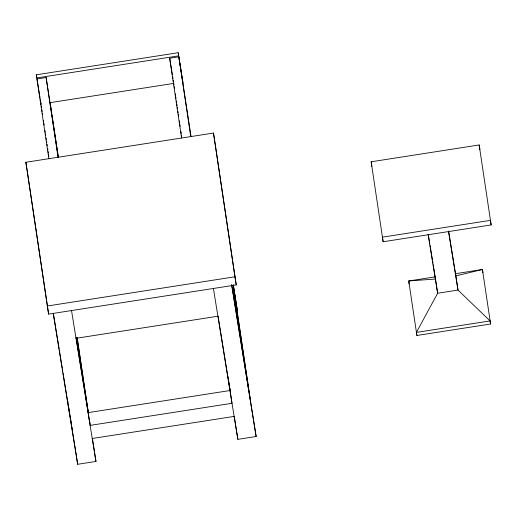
<?xml version="1.0" encoding="UTF-8"?>
<svg xmlns="http://www.w3.org/2000/svg" width="517" height="517" viewBox="0 0 517 517"><rect width="100%" height="100%" fill="white"/><g stroke="black" fill="none" stroke-linecap="round" stroke-linejoin="round"><path stroke-width="0.78" d="M455.483 273.693L482.426 269.493L490.594 323.997L416.902 335.475L416.405 332.399L437.641 293.249L435.753 280.615M490.594 323.997L490.09 320.921L458.004 290.076L455.884 275.865L482.426 269.493L482.923 272.575M178.21 52.708L178.682 55.842L36.797 77.938L36.332 74.803L178.21 52.708L191.07 136.566M58.382 157.62L46.116 77.511L36.959 78.939L48.869 158.79M181.57 137.949L169.686 58.266L178.843 56.844L190.754 136.695M50.181 102.637L173.757 83.399L173.996 84.988M25.85 162.273L213.502 133.05L236.256 284.912L48.604 314.129L25.85 162.273L27.168 170.397M479.162 144.967L491.15 224.934L383.136 241.756L371.154 161.789L479.162 144.967L479.905 149.555M47.286 306.006L234.938 276.789L213.502 133.05M434.881 276.899L408.734 280.97L416.902 335.475M76.025 338.312L217.903 316.217M416.405 332.399L490.09 320.921M88.22 412.605L230.097 390.516M92.246 438.494L234.13 416.405M53.219 313.399L77.66 464.292L95.962 461.442L92.388 438.345M213.405 288.454L237.846 439.347L256.154 436.497L231.739 284.738M491.15 224.934L490.407 220.352L382.393 237.167L383.136 241.756M448.653 231.228L455.884 275.865M448.446 231.093L458.004 290.076L437.641 293.249L428.082 234.266M428.419 235.196L429.84 243.966M430.099 245.562L430.357 247.152M430.609 248.748L432.419 259.909M432.677 261.499L432.936 263.095M433.194 264.691L433.453 266.281M433.711 267.877L435.521 279.031L408.734 280.97L409.231 284.046M371.154 161.789L371.891 166.377M234.938 276.789L236.256 284.912M233.354 284.854L237.574 311.925L233.199 284.925M231.584 284.809L256.154 436.497M178.682 55.842L183.089 83.069M218.064 316.184L230.155 390.833M234.266 416.25L237.846 439.347M169.686 58.266L172.361 74.758M172.613 76.329L172.995 78.687M173.247 80.258L173.505 81.828M36.332 74.803L40.074 98.159M40.307 99.6L40.578 101.274M40.824 102.78L41.082 104.382L40.856 102.812M76.051 337.485L88.401 413.723M89.221 418.776L89.467 420.321M89.719 421.866L89.971 423.404M71.527 310.549L95.962 461.442M53.367 313.334L59.158 349.072M59.416 350.655L62.247 368.13M62.505 369.72L62.757 371.303M63.016 372.893L75.753 451.515M233.858 288.977L250.532 400.772M233.161 285.449L248.406 387.66M230.078 389.249L230.317 390.846M228.075 376.938L228.314 378.534M228.553 380.131L229.264 384.926M229.503 386.522L232.004 403.292L90.126 425.381L77.027 337.543M174.235 86.585L174.475 88.174M175.302 93.758L175.541 95.348M175.78 96.944L176.019 98.534M176.375 100.925L176.614 102.521M176.846 104.111L177.085 105.707M177.325 107.303L177.564 108.893M177.919 111.284L178.158 112.88M178.391 114.47L178.63 116.066M179.341 120.849L179.703 123.233M179.935 124.83L180.174 126.426M180.892 131.202L181.247 133.593M181.48 135.189L181.719 136.779M50.362 103.736L51.79 113.294M52.023 114.89L53.335 123.653M53.568 125.25L58.324 157.123M46.116 77.511L58.001 157.194M77.24 337.879L88.439 412.941M41.328 105.959L41.567 107.555M41.922 109.953L42.161 111.549M42.4 113.145L42.64 114.742M43.473 120.332L43.706 121.928M43.945 123.524L44.184 125.127M45.018 130.717L45.257 132.313M45.496 133.909L45.735 135.506M46.091 137.903L46.33 139.5M46.569 141.096L46.808 142.692M47.041 144.288L47.28 145.884M47.642 148.282L47.874 149.878M48.113 151.475L48.352 153.071M48.592 154.667L48.831 156.27M75.87 452.317L77.66 464.292M70.247 416.592L71.081 422.182M71.32 423.778L71.559 425.375M71.798 426.971L72.037 428.574M67.766 401.082L68.005 402.685M68.244 404.281L68.483 405.877M68.722 407.474L69.911 415.461M27.285 171.192L48.604 314.129"/></g></svg>
